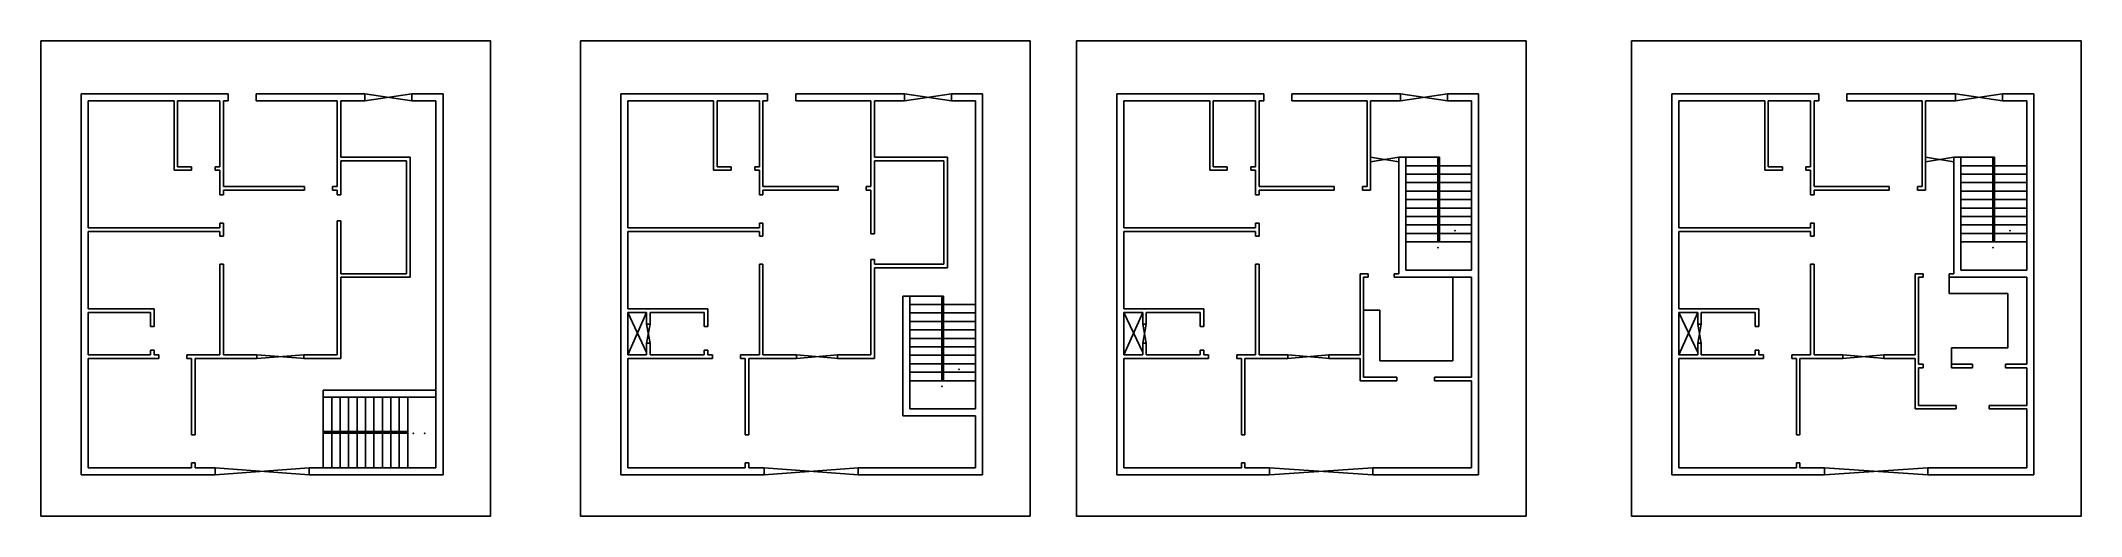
# Model space of a CAD drawing. Header units: feet. Extents: x 109 to 2715, y -20 to 587.
import ezdxf

# ---------------------------------------------------------------- set-up
doc = ezdxf.new("R2010")
doc.units = ezdxf.units.FT

msp = doc.modelspace()

# ---------------------------------------------------------------- linework, layer by layer
for p, q in [((160.6, 519.1), (348.1, 519.1)), ((160.6, 519.1), (160.6, 33.1)), ((169.6, 510.1), (279.1, 510.1)), ((169.6, 510.1), (169.6, 348.1)), ((279.1, 510.1), (279.1, 421.6)), ((283.6, 510.1), (283.6, 426.1)), ((283.6, 510.1), (337.6, 510.1)), ((337.6, 510.1), (337.6, 426.1)), ((342.1, 510.1), (342.1, 400.6)), ((342.1, 510.1), (348.1, 510.1)), ((348.1, 510.1), (348.1, 519.1)), ((384.1, 510.1), (384.1, 519.1)), ((384.1, 519.1), (522.9, 519.1)), ((384.1, 510.1), (487.6, 510.1)), ((487.6, 510.1), (487.6, 400.6)), ((492.1, 510.1), (492.1, 438.1)), ((492.1, 510.1), (522.9, 510.1)), ((522.9, 510.1), (522.9, 519.1)), ((582.9, 510.1), (582.9, 519.1)), ((582.9, 519.1), (622.6, 519.1)), ((582.9, 510.1), (613.6, 510.1)), ((613.6, 510.1), (613.6, 42.1)), ((622.6, 519.1), (622.6, 33.1)), ((849.6, 519.1), (1037.1, 519.1)), ((849.6, 519.1), (849.6, 33.1)), ((858.6, 510.1), (968.1, 510.1)), ((858.6, 510.1), (858.6, 348.1)), ((968.1, 510.1), (968.1, 421.6)), ((972.6, 510.1), (1026.6, 510.1)), ((972.6, 510.1), (972.6, 426.1)), ((1026.6, 510.1), (1026.6, 426.1)), ((1031.1, 510.1), (1037.1, 510.1)), ((1031.1, 510.1), (1031.1, 400.6)), ((1037.1, 510.1), (1037.1, 519.1)), ((1073.1, 519.1), (1211.9, 519.1)), ((1073.1, 510.1), (1073.1, 519.1)), ((1073.1, 510.1), (1169.1, 510.1)), ((1169.1, 510.1), (1169.1, 400.6)), ((1173.6, 510.1), (1211.9, 510.1)), ((1173.6, 510.1), (1173.6, 438.1)), ((1211.9, 510.1), (1211.9, 519.1)), ((1271.9, 519.1), (1311.6, 519.1)), ((1271.9, 510.1), (1271.9, 519.1)), ((1271.9, 510.1), (1302.6, 510.1)), ((1302.6, 510.1), (1302.6, 117.1)), ((1311.6, 519.1), (1311.6, 33.1)), ((1483.1, 519.1), (1670.6, 519.1)), ((1483.1, 519.1), (1483.1, 33.1)), ((1492.1, 510.1), (1601.6, 510.1)), ((1492.1, 510.1), (1492.1, 348.1)), ((1601.6, 510.1), (1601.6, 421.6)), ((1606.1, 510.1), (1660.1, 510.1)), ((1606.1, 510.1), (1606.1, 426.1)), ((1660.1, 510.1), (1660.1, 426.1)), ((1664.6, 510.1), (1670.6, 510.1)), ((1664.6, 510.1), (1664.6, 400.6)), ((1670.6, 510.1), (1670.6, 519.1)), ((1706.6, 519.1), (1845.3, 519.1)), ((1706.6, 510.1), (1706.6, 519.1)), ((1706.6, 510.1), (1802.6, 510.1)), ((1802.6, 510.1), (1802.6, 400.6)), ((1807.1, 510.1), (1845.3, 510.1)), ((1807.1, 510.1), (1807.1, 396.1)), ((1845.3, 510.1), (1845.3, 519.1)), ((1905.3, 519.1), (1945.1, 519.1)), ((1905.3, 510.1), (1905.3, 519.1)), ((1905.3, 510.1), (1936.1, 510.1)), ((1936.1, 510.1), (1936.1, 294.1)), ((1945.1, 519.1), (1945.1, 33.1)), ((2191.9, 519.1), (2379.4, 519.1)), ((2191.9, 519.1), (2191.9, 33.1)), ((2200.9, 510.1), (2310.4, 510.1)), ((2200.9, 510.1), (2200.9, 348.1)), ((2310.4, 510.1), (2310.4, 421.6)), ((2314.9, 510.1), (2368.9, 510.1)), ((2314.9, 510.1), (2314.9, 426.1)), ((2368.9, 510.1), (2368.9, 426.1)), ((2373.4, 510.1), (2379.4, 510.1)), ((2373.4, 510.1), (2373.4, 400.6)), ((2379.4, 510.1), (2379.4, 519.1)), ((2415.4, 519.1), (2554.1, 519.1)), ((2415.4, 510.1), (2415.4, 519.1)), ((2415.4, 510.1), (2511.4, 510.1)), ((2511.4, 510.1), (2511.4, 400.6)), ((2515.9, 510.1), (2554.1, 510.1)), ((2515.9, 510.1), (2515.9, 396.1)), ((2554.1, 510.1), (2554.1, 519.1)), ((2614.1, 519.1), (2653.9, 519.1)), ((2614.1, 510.1), (2614.1, 519.1)), ((2614.1, 510.1), (2644.9, 510.1)), ((2644.9, 510.1), (2644.9, 294.1)), ((2653.9, 519.1), (2653.9, 33.1)), ((279.1, 421.6), (301.6, 421.6)), ((283.6, 426.1), (301.6, 426.1)), ((301.6, 426.1), (301.6, 421.6)), ((331.6, 426.1), (331.6, 421.6)), ((331.6, 426.1), (337.6, 426.1)), ((331.6, 421.6), (337.6, 421.6)), ((337.6, 421.6), (337.6, 390.1)), ((492.1, 438.1), (580.6, 438.1)), ((492.1, 433.6), (576.1, 433.6)), ((492.1, 433.6), (492.1, 390.1)), ((576.1, 433.6), (576.1, 289.6)), ((580.6, 438.1), (580.6, 285.1)), ((968.1, 421.6), (990.6, 421.6)), ((972.6, 426.1), (990.6, 426.1)), ((990.6, 426.1), (990.6, 421.6)), ((1020.6, 426.1), (1026.6, 426.1)), ((1020.6, 426.1), (1020.6, 421.6)), ((1020.6, 421.6), (1026.6, 421.6)), ((1026.6, 421.6), (1026.6, 390.1)), ((1173.6, 438.1), (1266.6, 438.1)), ((1173.6, 433.6), (1262.1, 433.6)), ((1173.6, 433.6), (1173.6, 340.6)), ((1262.1, 433.6), (1262.1, 301.6)), ((1266.6, 438.1), (1266.6, 297.1)), ((1601.6, 421.6), (1624.1, 421.6)), ((1606.1, 426.1), (1624.1, 426.1)), ((1624.1, 426.1), (1624.1, 421.6)), ((1654.1, 426.1), (1660.1, 426.1)), ((1654.1, 426.1), (1654.1, 421.6)), ((1654.1, 421.6), (1660.1, 421.6)), ((1660.1, 421.6), (1660.1, 390.1)), ((1843.1, 438.1), (1807.1, 432.1)), ((1807.1, 438.1), (1843.1, 432.1)), ((1843.1, 438.1), (1843.1, 289.6)), ((1852.1, 438.1), (1843.1, 438.1)), ((1895.1, 438.1), (1852.1, 438.1)), ((1852.1, 438.1), (1852.1, 294.1)), ((1893.1, 427.3), (1852.1, 427.3)), ((1893.1, 438.1), (1893.1, 330.1)), ((1895.1, 438.1), (1895.1, 330.1)), ((1895.1, 427.3), (1936.1, 427.3)), ((1936.1, 438.1), (1936.1, 294.1)), ((2310.4, 421.6), (2332.9, 421.6)), ((2314.9, 426.1), (2332.9, 426.1)), ((2332.9, 426.1), (2332.9, 421.6)), ((2362.9, 426.1), (2368.9, 426.1)), ((2362.9, 426.1), (2362.9, 421.6)), ((2362.9, 421.6), (2368.9, 421.6)), ((2368.9, 421.6), (2368.9, 390.1)), ((2551.9, 438.1), (2515.9, 432.1)), ((2515.9, 438.1), (2551.9, 432.1)), ((2551.9, 438.1), (2551.9, 289.6)), ((2560.9, 438.1), (2551.9, 438.1)), ((2603.9, 438.1), (2560.9, 438.1)), ((2560.9, 438.1), (2560.9, 294.1)), ((2601.9, 427.3), (2560.9, 427.3)), ((2601.9, 438.1), (2601.9, 330.1)), ((2603.9, 438.1), (2603.9, 330.1)), ((2603.9, 427.3), (2644.9, 427.3)), ((2644.9, 438.1), (2644.9, 294.1)), ((342.1, 400.6), (445.6, 400.6)), ((342.1, 396.1), (445.6, 396.1)), ((342.1, 396.1), (342.1, 390.1)), ((445.6, 400.6), (445.6, 396.1)), ((481.6, 400.6), (481.6, 396.1)), ((481.6, 400.6), (487.6, 400.6)), ((481.6, 396.1), (487.6, 396.1)), ((487.6, 396.1), (487.6, 390.1)), ((1031.1, 400.6), (1127.1, 400.6)), ((1031.1, 396.1), (1127.1, 396.1)), ((1031.1, 396.1), (1031.1, 390.1)), ((1127.1, 400.6), (1127.1, 396.1)), ((1163.1, 400.6), (1169.1, 400.6)), ((1163.1, 400.6), (1163.1, 396.1)), ((1163.1, 396.1), (1169.1, 396.1)), ((1169.1, 396.1), (1169.1, 340.6)), ((1664.6, 400.6), (1760.6, 400.6)), ((1664.6, 396.1), (1760.6, 396.1)), ((1664.6, 396.1), (1664.6, 390.1)), ((1760.6, 400.6), (1760.6, 396.1)), ((1796.6, 400.6), (1802.6, 400.6)), ((1796.6, 400.6), (1796.6, 396.1)), ((1796.6, 396.1), (1807.1, 396.1)), ((1893.1, 416.5), (1852.1, 416.5)), ((1893.1, 405.7), (1852.1, 405.7)), ((1893.1, 394.9), (1852.1, 394.9)), ((1895.1, 416.5), (1936.1, 416.5)), ((1895.1, 405.7), (1936.1, 405.7)), ((1895.1, 394.9), (1936.1, 394.9)), ((2373.4, 400.6), (2469.4, 400.6)), ((2373.4, 396.1), (2469.4, 396.1)), ((2373.4, 396.1), (2373.4, 390.1)), ((2469.4, 400.6), (2469.4, 396.1)), ((2505.4, 400.6), (2511.4, 400.6)), ((2505.4, 400.6), (2505.4, 396.1)), ((2505.4, 396.1), (2515.9, 396.1)), ((2601.9, 416.5), (2560.9, 416.5)), ((2601.9, 405.7), (2560.9, 405.7)), ((2601.9, 394.9), (2560.9, 394.9)), ((2603.9, 416.5), (2644.9, 416.5)), ((2603.9, 405.7), (2644.9, 405.7)), ((2603.9, 394.9), (2644.9, 394.9)), ((337.6, 390.1), (342.1, 390.1)), ((487.6, 390.1), (492.1, 390.1)), ((1026.6, 390.1), (1031.1, 390.1)), ((1660.1, 390.1), (1664.6, 390.1)), ((1893.1, 384.1), (1852.1, 384.1)), ((1893.1, 373.3), (1852.1, 373.3)), ((1895.1, 384.1), (1936.1, 384.1)), ((1895.1, 373.3), (1936.1, 373.3)), ((2368.9, 390.1), (2373.4, 390.1)), ((2601.9, 384.1), (2560.9, 384.1)), ((2601.9, 373.3), (2560.9, 373.3)), ((2603.9, 384.1), (2644.9, 384.1)), ((2603.9, 373.3), (2644.9, 373.3)), ((169.6, 348.1), (337.6, 348.1)), ((169.6, 343.6), (337.6, 343.6)), ((169.6, 343.6), (169.6, 244.6)), ((337.6, 354.1), (342.1, 354.1)), ((337.6, 354.1), (337.6, 348.1)), ((337.6, 343.6), (337.6, 337.6)), ((342.1, 354.1), (342.1, 337.6)), ((487.6, 357.1), (492.1, 357.1)), ((487.6, 357.1), (487.6, 186.1)), ((492.1, 357.1), (492.1, 289.6)), ((858.6, 348.1), (1026.6, 348.1)), ((858.6, 343.6), (1026.6, 343.6)), ((858.6, 343.6), (858.6, 244.6)), ((1026.6, 354.1), (1026.6, 348.1)), ((1026.6, 354.1), (1031.1, 354.1)), ((1026.6, 343.6), (1026.6, 337.6)), ((1031.1, 354.1), (1031.1, 337.6)), ((1173.6, 340.6), (1169.1, 340.6)), ((1492.1, 348.1), (1660.1, 348.1)), ((1492.1, 343.6), (1660.1, 343.6)), ((1492.1, 343.6), (1492.1, 244.6)), ((1660.1, 354.1), (1660.1, 348.1)), ((1660.1, 354.1), (1664.6, 354.1)), ((1660.1, 343.6), (1660.1, 337.6)), ((1664.6, 354.1), (1664.6, 337.6)), ((1893.1, 362.5), (1852.1, 362.5)), ((1893.1, 351.7), (1852.1, 351.7)), ((1893.1, 340.9), (1852.1, 340.9)), ((1895.1, 362.5), (1936.1, 362.5)), ((1895.1, 351.7), (1936.1, 351.7)), ((1895.1, 340.9), (1936.1, 340.9)), ((2200.9, 348.1), (2368.9, 348.1)), ((2200.9, 343.6), (2368.9, 343.6)), ((2200.9, 343.6), (2200.9, 244.6)), ((2368.9, 354.1), (2368.9, 348.1)), ((2368.9, 354.1), (2373.4, 354.1)), ((2368.9, 343.6), (2368.9, 337.6)), ((2373.4, 354.1), (2373.4, 337.6)), ((2601.9, 362.5), (2560.9, 362.5)), ((2601.9, 351.7), (2560.9, 351.7)), ((2601.9, 340.9), (2560.9, 340.9)), ((2603.9, 362.5), (2644.9, 362.5)), ((2603.9, 351.7), (2644.9, 351.7)), ((2603.9, 340.9), (2644.9, 340.9)), ((337.6, 337.6), (342.1, 337.6)), ((1026.6, 337.6), (1031.1, 337.6)), ((1660.1, 337.6), (1664.6, 337.6)), ((1936.1, 330.1), (1852.1, 330.1)), ((2368.9, 337.6), (2373.4, 337.6)), ((2644.9, 330.1), (2560.9, 330.1)), ((337.6, 301.6), (342.1, 301.6)), ((337.6, 301.6), (337.6, 186.1)), ((342.1, 301.6), (342.1, 186.1)), ((492.1, 289.6), (576.1, 289.6)), ((1026.6, 301.6), (1026.6, 186.1)), ((1026.6, 301.6), (1031.1, 301.6)), ((1031.1, 301.6), (1031.1, 186.1)), ((1173.6, 307.6), (1169.1, 307.6)), ((1169.1, 307.6), (1169.1, 186.1)), ((1173.6, 307.6), (1173.6, 301.6)), ((1173.6, 301.6), (1262.1, 301.6)), ((1173.6, 297.1), (1266.6, 297.1)), ((1173.6, 297.1), (1173.6, 181.6)), ((1660.1, 301.6), (1660.1, 186.1)), ((1660.1, 301.6), (1664.6, 301.6)), ((1664.6, 301.6), (1664.6, 186.1)), ((1793.6, 289.6), (1793.6, 186.1)), ((1793.6, 289.6), (1793.6, 186.1)), ((1798.1, 289.6), (1793.6, 289.6)), ((1798.1, 289.6), (1804.1, 289.6)), ((1804.1, 289.6), (1804.1, 285.1)), ((1837.1, 285.1), (1837.1, 289.6)), ((1837.1, 289.6), (1843.1, 289.6)), ((1936.1, 294.1), (1852.1, 294.1)), ((2368.9, 301.6), (2368.9, 186.1)), ((2368.9, 301.6), (2373.4, 301.6)), ((2373.4, 301.6), (2373.4, 186.1)), ((2502.4, 289.6), (2502.4, 186.1)), ((2502.4, 289.6), (2502.4, 186.1)), ((2506.9, 289.6), (2502.4, 289.6)), ((2506.9, 289.6), (2512.9, 289.6)), ((2512.9, 289.6), (2512.9, 285.1)), ((2545.9, 285.1), (2545.9, 289.6)), ((2545.9, 289.6), (2551.9, 289.6)), ((2644.9, 294.1), (2560.9, 294.1)), ((492.1, 285.1), (580.6, 285.1)), ((492.1, 285.1), (492.1, 181.6)), ((1209.6, 261.1), (1209.6, 108.1)), ((1218.6, 261.1), (1209.6, 261.1)), ((1261.6, 261.1), (1218.6, 261.1)), ((1218.6, 261.1), (1218.6, 117.1)), ((1259.6, 261.1), (1259.6, 153.1)), ((1261.6, 261.1), (1261.6, 153.1)), ((1302.6, 261.1), (1302.6, 117.1)), ((1798.1, 285.1), (1798.1, 181.6)), ((1798.1, 285.1), (1798.1, 181.6)), ((1804.1, 285.1), (1798.1, 285.1)), ((1843.1, 285.1), (1837.1, 285.1)), ((1936.1, 285.1), (1843.1, 285.1)), ((1912.1, 285.1), (1912.1, 178.6)), ((1936.1, 285.1), (1936.1, 157.6)), ((2506.9, 285.1), (2506.9, 181.6)), ((2506.9, 285.1), (2506.9, 181.6)), ((2512.9, 285.1), (2506.9, 285.1)), ((2551.9, 285.1), (2545.9, 285.1)), ((2545.9, 285.1), (2545.9, 264.1)), ((2620.9, 264.1), (2545.9, 264.1)), ((2644.9, 285.1), (2551.9, 285.1)), ((2620.9, 264.1), (2620.9, 195.1)), ((2644.9, 285.1), (2644.9, 174.1)), ((253.6, 244.6), (169.6, 244.6)), ((249.1, 240.1), (169.6, 240.1)), ((169.6, 240.1), (169.6, 186.1)), ((249.1, 240.1), (249.1, 222.1)), ((253.6, 244.6), (253.6, 222.1)), ((960.6, 244.6), (858.6, 244.6)), ((858.6, 240.1), (858.6, 186.1)), ((858.6, 240.1), (882.6, 189.1)), ((858.6, 186.1), (882.6, 240.1)), ((882.6, 240.1), (858.6, 240.1)), ((882.6, 240.1), (882.6, 225.1)), ((956.1, 240.1), (887.1, 240.1)), ((887.1, 240.1), (887.1, 225.1)), ((956.1, 240.1), (956.1, 222.1)), ((960.6, 244.6), (960.6, 222.1)), ((1259.6, 250.3), (1218.6, 250.3)), ((1259.6, 239.5), (1218.6, 239.5)), ((1261.6, 250.3), (1302.6, 250.3)), ((1261.6, 239.5), (1302.6, 239.5)), ((1594.1, 244.6), (1492.1, 244.6)), ((1492.1, 240.1), (1492.1, 186.1)), ((1516.1, 240.1), (1492.1, 240.1)), ((1492.1, 240.1), (1516.1, 189.1)), ((1492.1, 186.1), (1516.1, 240.1)), ((1516.1, 240.1), (1516.1, 225.1)), ((1520.6, 240.1), (1520.6, 225.1)), ((1589.6, 240.1), (1520.6, 240.1)), ((1589.6, 240.1), (1589.6, 222.1)), ((1594.1, 244.6), (1594.1, 222.1)), ((1819.1, 243.1), (1798.1, 243.1)), ((1819.1, 243.1), (1819.1, 178.6)), ((2302.9, 244.6), (2200.9, 244.6)), ((2200.9, 240.1), (2200.9, 186.1)), ((2224.9, 240.1), (2200.9, 240.1)), ((2200.9, 240.1), (2224.9, 189.1)), ((2200.9, 186.1), (2224.9, 240.1)), ((2224.9, 240.1), (2224.9, 225.1)), ((2229.4, 240.1), (2229.4, 225.1)), ((2298.4, 240.1), (2229.4, 240.1)), ((2298.4, 240.1), (2298.4, 222.1)), ((2302.9, 244.6), (2302.9, 222.1)), ((249.1, 222.1), (253.6, 222.1)), ((887.1, 225.1), (882.6, 225.1)), ((887.1, 225.1), (882.6, 201.1)), ((887.1, 201.1), (882.6, 225.1)), ((956.1, 222.1), (960.6, 222.1)), ((1259.6, 228.7), (1218.6, 228.7)), ((1259.6, 217.9), (1218.6, 217.9)), ((1261.6, 228.7), (1302.6, 228.7)), ((1261.6, 217.9), (1302.6, 217.9)), ((1520.6, 225.1), (1516.1, 225.1)), ((1520.6, 225.1), (1516.1, 201.1)), ((1520.6, 201.1), (1516.1, 225.1)), ((1589.6, 222.1), (1594.1, 222.1)), ((2229.4, 225.1), (2224.9, 225.1)), ((2229.4, 225.1), (2224.9, 201.1)), ((2229.4, 201.1), (2224.9, 225.1)), ((2298.4, 222.1), (2302.9, 222.1)), ((249.1, 186.1), (169.6, 186.1)), ((249.1, 192.1), (253.6, 192.1)), ((249.1, 192.1), (249.1, 186.1)), ((253.6, 192.1), (253.6, 186.1)), ((259.6, 186.1), (253.6, 186.1)), ((259.6, 181.6), (259.6, 186.1)), ((337.6, 186.1), (295.6, 186.1)), ((295.6, 181.6), (295.6, 186.1)), ((342.1, 186.1), (384.9, 186.1)), ((384.9, 186.1), (384.9, 181.6)), ((444.9, 186.1), (444.9, 181.6)), ((444.9, 186.1), (487.6, 186.1)), ((882.6, 186.1), (858.6, 186.1)), ((887.1, 201.1), (882.6, 201.1)), ((882.6, 201.1), (882.6, 186.1)), ((887.1, 201.1), (887.1, 186.1)), ((956.1, 186.1), (887.1, 186.1)), ((956.1, 192.1), (956.1, 186.1)), ((956.1, 192.1), (960.6, 192.1)), ((960.6, 192.1), (960.6, 186.1)), ((966.6, 186.1), (960.6, 186.1)), ((966.6, 181.6), (966.6, 186.1)), ((1026.6, 186.1), (1002.6, 186.1)), ((1002.6, 181.6), (1002.6, 186.1)), ((1031.1, 186.1), (1073.9, 186.1)), ((1073.9, 186.1), (1073.9, 181.6)), ((1126.4, 186.1), (1169.1, 186.1)), ((1126.4, 186.1), (1126.4, 181.6)), ((1259.6, 207.1), (1218.6, 207.1)), ((1259.6, 196.3), (1218.6, 196.3)), ((1259.6, 185.5), (1218.6, 185.5)), ((1261.6, 207.1), (1302.6, 207.1)), ((1261.6, 196.3), (1302.6, 196.3)), ((1261.6, 185.5), (1302.6, 185.5)), ((1516.1, 186.1), (1492.1, 186.1)), ((1516.1, 201.1), (1516.1, 186.1)), ((1520.6, 201.1), (1516.1, 201.1)), ((1520.6, 201.1), (1520.6, 186.1)), ((1589.6, 186.1), (1520.6, 186.1)), ((1589.6, 192.1), (1589.6, 186.1)), ((1589.6, 192.1), (1594.1, 192.1)), ((1594.1, 192.1), (1594.1, 186.1)), ((1600.1, 186.1), (1594.1, 186.1)), ((1600.1, 181.6), (1600.1, 186.1)), ((1660.1, 186.1), (1636.1, 186.1)), ((1636.1, 181.6), (1636.1, 186.1)), ((1664.6, 186.1), (1701.3, 186.1)), ((1701.3, 186.1), (1701.3, 181.6)), ((1753.8, 186.1), (1793.6, 186.1)), ((1753.8, 186.1), (1753.8, 181.6)), ((2224.9, 186.1), (2200.9, 186.1)), ((2224.9, 201.1), (2224.9, 186.1)), ((2229.4, 201.1), (2224.9, 201.1)), ((2229.4, 201.1), (2229.4, 186.1)), ((2298.4, 186.1), (2229.4, 186.1)), ((2298.4, 192.1), (2298.4, 186.1)), ((2298.4, 192.1), (2302.9, 192.1)), ((2302.9, 192.1), (2302.9, 186.1)), ((2308.9, 186.1), (2302.9, 186.1)), ((2308.9, 181.6), (2308.9, 186.1)), ((2368.9, 186.1), (2344.9, 186.1)), ((2344.9, 181.6), (2344.9, 186.1)), ((2373.4, 186.1), (2410.1, 186.1)), ((2410.1, 186.1), (2410.1, 181.6)), ((2462.6, 186.1), (2502.4, 186.1)), ((2462.6, 186.1), (2462.6, 181.6)), ((2548.9, 195.1), (2549.6, 195.1)), ((2548.9, 195.1), (2620.9, 195.1)), ((2548.9, 174.1), (2548.9, 195.1)), ((169.6, 181.6), (169.6, 42.1)), ((253.6, 181.6), (169.6, 181.6)), ((253.6, 181.6), (259.6, 181.6)), ((301.6, 181.6), (295.6, 181.6)), ((301.6, 181.6), (301.6, 84.1)), ((342.1, 181.6), (306.1, 181.6)), ((306.1, 181.6), (306.1, 84.1)), ((342.1, 181.6), (384.9, 181.6)), ((444.9, 181.6), (492.1, 181.6)), ((858.6, 181.6), (858.6, 42.1)), ((960.6, 181.6), (858.6, 181.6)), ((960.6, 181.6), (966.6, 181.6)), ((1008.6, 181.6), (1002.6, 181.6)), ((1008.6, 181.6), (1008.6, 84.1)), ((1013.1, 181.6), (1013.1, 84.1)), ((1031.1, 181.6), (1013.1, 181.6)), ((1031.1, 181.6), (1073.9, 181.6)), ((1126.4, 181.6), (1173.6, 181.6)), ((1259.6, 174.7), (1218.6, 174.7)), ((1259.6, 163.9), (1218.6, 163.9)), ((1261.6, 174.7), (1302.6, 174.7)), ((1261.6, 163.9), (1302.6, 163.9)), ((1492.1, 181.6), (1492.1, 42.1)), ((1594.1, 181.6), (1492.1, 181.6)), ((1594.1, 181.6), (1600.1, 181.6)), ((1642.1, 181.6), (1636.1, 181.6)), ((1642.1, 181.6), (1642.1, 84.1)), ((1646.6, 181.6), (1646.6, 84.1)), ((1664.6, 181.6), (1646.6, 181.6)), ((1664.6, 181.6), (1701.3, 181.6)), ((1753.8, 181.6), (1793.6, 181.6)), ((1793.6, 181.6), (1793.6, 153.1)), ((1798.1, 181.6), (1798.1, 157.6)), ((1798.1, 157.6), (1840.8, 157.6)), ((1819.1, 178.6), (1840.8, 178.6)), ((1840.8, 178.6), (1912.1, 178.6)), ((1840.8, 153.1), (1840.8, 157.6)), ((1888.8, 153.1), (1888.8, 157.6)), ((1888.8, 157.6), (1936.1, 157.6)), ((2200.9, 181.6), (2200.9, 42.1)), ((2302.9, 181.6), (2200.9, 181.6)), ((2302.9, 181.6), (2308.9, 181.6)), ((2350.9, 181.6), (2344.9, 181.6)), ((2350.9, 181.6), (2350.9, 84.1)), ((2355.4, 181.6), (2355.4, 84.1)), ((2373.4, 181.6), (2355.4, 181.6)), ((2373.4, 181.6), (2410.1, 181.6)), ((2462.6, 181.6), (2502.4, 181.6)), ((2502.4, 181.6), (2502.4, 117.1)), ((2506.9, 181.6), (2506.9, 174.1)), ((2506.9, 174.1), (2512.9, 174.1)), ((2506.9, 169.6), (2512.9, 169.6)), ((2506.9, 169.6), (2506.9, 121.6)), ((2512.9, 174.1), (2512.9, 169.6)), ((2548.9, 174.1), (2548.9, 169.6)), ((2548.9, 174.1), (2575.9, 174.1)), ((2548.9, 169.6), (2575.9, 169.6)), ((2575.9, 174.1), (2575.9, 169.6)), ((2617.9, 174.1), (2617.9, 169.6)), ((2617.9, 174.1), (2644.9, 174.1)), ((2617.9, 169.6), (2644.9, 169.6)), ((2644.9, 169.6), (2644.9, 121.6)), ((469.6, 141.1), (613.6, 141.1)), ((469.6, 132.1), (469.6, 141.1)), ((469.6, 132.1), (613.6, 132.1)), ((469.6, 132.1), (469.6, 42.1)), ((480.4, 88.1), (480.4, 132.1)), ((491.2, 88.1), (491.2, 132.1)), ((502, 88.1), (502, 132.1)), ((512.8, 88.1), (512.8, 132.1)), ((523.6, 88.1), (523.6, 132.1)), ((534.4, 88.1), (534.4, 132.1)), ((545.2, 88.1), (545.2, 132.1)), ((556, 88.1), (556, 132.1)), ((566.8, 88.1), (566.8, 132.1)), ((577.6, 132.1), (577.6, 42.1)), ((1302.6, 153.1), (1218.6, 153.1)), ((1793.6, 153.1), (1840.8, 153.1)), ((1888.8, 153.1), (1936.1, 153.1)), ((1936.1, 153.1), (1936.1, 42.1)), ((1302.6, 108.1), (1209.6, 108.1)), ((1302.6, 117.1), (1218.6, 117.1)), ((1302.6, 108.1), (1302.6, 42.1)), ((2502.4, 117.1), (2554.9, 117.1)), ((2506.9, 121.6), (2554.9, 121.6)), ((2554.9, 121.6), (2554.9, 117.1)), ((2596.9, 121.6), (2596.9, 117.1)), ((2596.9, 121.6), (2644.9, 121.6)), ((2596.9, 117.1), (2644.9, 117.1)), ((2644.9, 117.1), (2644.9, 42.1)), ((301.6, 84.1), (306.1, 84.1)), ((469.6, 88.1), (577.6, 88.1)), ((469.6, 86.1), (577.6, 86.1)), ((480.4, 86.1), (480.4, 42.1)), ((491.2, 86.1), (491.2, 42.1)), ((502, 86.1), (502, 42.1)), ((512.8, 86.1), (512.8, 42.1)), ((523.6, 86.1), (523.6, 42.1)), ((534.4, 86.1), (534.4, 42.1)), ((545.2, 86.1), (545.2, 42.1)), ((556, 86.1), (556, 42.1)), ((566.8, 86.1), (566.8, 42.1)), ((1008.6, 84.1), (1013.1, 84.1)), ((1642.1, 84.1), (1646.6, 84.1)), ((2350.9, 84.1), (2355.4, 84.1)), ((160.6, 33.1), (331.6, 33.1)), ((169.6, 42.1), (301.6, 42.1)), ((301.6, 48.1), (306.1, 48.1)), ((301.6, 48.1), (301.6, 42.1)), ((306.1, 48.1), (306.1, 42.1)), ((306.1, 42.1), (331.6, 42.1)), ((331.6, 42.1), (331.6, 33.1)), ((451.6, 42.1), (451.6, 33.1)), ((451.6, 42.1), (613.6, 42.1)), ((451.6, 33.1), (622.6, 33.1)), ((849.6, 33.1), (1032.6, 33.1)), ((858.6, 42.1), (1008.6, 42.1)), ((1008.6, 48.1), (1008.6, 42.1)), ((1008.6, 48.1), (1013.1, 48.1)), ((1013.1, 48.1), (1013.1, 42.1)), ((1013.1, 42.1), (1032.6, 42.1)), ((1032.6, 42.1), (1032.6, 33.1)), ((1152.6, 42.1), (1302.6, 42.1)), ((1152.6, 42.1), (1152.6, 33.1)), ((1152.6, 33.1), (1311.6, 33.1)), ((1483.1, 33.1), (1678.1, 33.1)), ((1492.1, 42.1), (1642.1, 42.1)), ((1642.1, 48.1), (1642.1, 42.1)), ((1642.1, 48.1), (1646.6, 48.1)), ((1646.6, 48.1), (1646.6, 42.1)), ((1646.6, 42.1), (1678.1, 42.1)), ((1678.1, 42.1), (1678.1, 33.1)), ((1810.1, 42.1), (1936.1, 42.1)), ((1810.1, 42.1), (1810.1, 33.1)), ((1810.1, 33.1), (1945.1, 33.1)), ((2191.9, 33.1), (2386.9, 33.1)), ((2200.9, 42.1), (2350.9, 42.1)), ((2350.9, 48.1), (2350.9, 42.1)), ((2350.9, 48.1), (2355.4, 48.1)), ((2355.4, 48.1), (2355.4, 42.1)), ((2355.4, 42.1), (2386.9, 42.1)), ((2386.9, 42.1), (2386.9, 33.1)), ((2518.9, 42.1), (2644.9, 42.1)), ((2518.9, 42.1), (2518.9, 33.1)), ((2518.9, 33.1), (2653.9, 33.1))]:
    msp.add_line(p, q)
at = {"color": 20, "true_color": 0xeb2828}
for p, q in [((582.9, 519.1), (522.9, 510.1)), ((522.9, 519.1), (582.9, 510.1)), ((1271.9, 519.1), (1211.9, 510.1)), ((1211.9, 519.1), (1271.9, 510.1)), ((1905.3, 519.1), (1845.3, 510.1)), ((1845.3, 519.1), (1905.3, 510.1)), ((2614.1, 519.1), (2554.1, 510.1)), ((2554.1, 519.1), (2614.1, 510.1)), ((384.9, 186.1), (446.4, 181.6)), ((444.9, 186.1), (384.9, 181.6)), ((1073.9, 186.1), (1127.9, 181.6)), ((1126.4, 186.1), (1073.9, 181.6)), ((1701.3, 186.1), (1755.3, 181.6)), ((1753.8, 186.1), (1701.3, 181.6)), ((2410.1, 186.1), (2464.1, 181.6)), ((2462.6, 186.1), (2410.1, 181.6)), ((451.6, 42.1), (331.6, 33.1)), ((331.6, 42.1), (451.6, 33.1)), ((1152.6, 42.1), (1032.6, 33.1)), ((1032.6, 42.1), (1152.6, 33.1)), ((1810.1, 42.1), (1678.1, 33.1)), ((1678.1, 42.1), (1810.1, 33.1)), ((2518.9, 42.1), (2386.9, 33.1)), ((2386.9, 42.1), (2518.9, 33.1))]:
    msp.add_line(p, q, dxfattribs=at)
for points in [[(109, 586.6), (683.3, 586.6), (683.3, -19.7), (109, -19.7)], [(798, 586.6), (1372.3, 586.6), (1372.3, -19.7), (798, -19.7)], [(1431.4, 586.6), (2005.7, 586.6), (2005.7, -19.7), (1431.4, -19.7)], [(2140.2, 586.6), (2714.5, 586.6), (2714.5, -19.7), (2140.2, -19.7)]]:
    msp.add_lwpolyline(points, close=True)
for p in [(1893.1, 427.3), (2601.9, 427.3), (1893.1, 416.5), (1893.1, 405.7), (1893.1, 394.9), (2601.9, 416.5), (2601.9, 405.7), (2601.9, 394.9), (1893.1, 384.1), (1893.1, 373.3), (2601.9, 384.1), (2601.9, 373.3), (1893.1, 362.5), (1893.1, 351.7), (1893.1, 340.9), (1914.8, 344.5), (1914.8, 344.5), (2601.9, 362.5), (2601.9, 351.7), (2601.9, 340.9), (2623.6, 344.5), (2623.6, 344.5), (1893.1, 322.9), (1893.1, 322.9), (2601.9, 322.9), (2601.9, 322.9), (1259.6, 250.3), (1259.6, 239.5), (1259.6, 228.7), (1259.6, 217.9), (1259.6, 207.1), (1259.6, 196.3), (1259.6, 185.5), (1259.6, 174.7), (1259.6, 163.9), (1281.4, 167.5), (1281.4, 167.5), (1259.6, 145.9), (1259.6, 145.9), (480.4, 86.1), (491.2, 86.1), (502, 86.1), (512.8, 86.1), (523.6, 86.1), (534.4, 86.1), (545.2, 86.1), (556, 86.1), (566.8, 86.1), (584.8, 86.1), (584.8, 86.1), (599.2, 86.1), (599.2, 86.1)]:
    msp.add_point(p)

doc.saveas('drawing.dxf')
